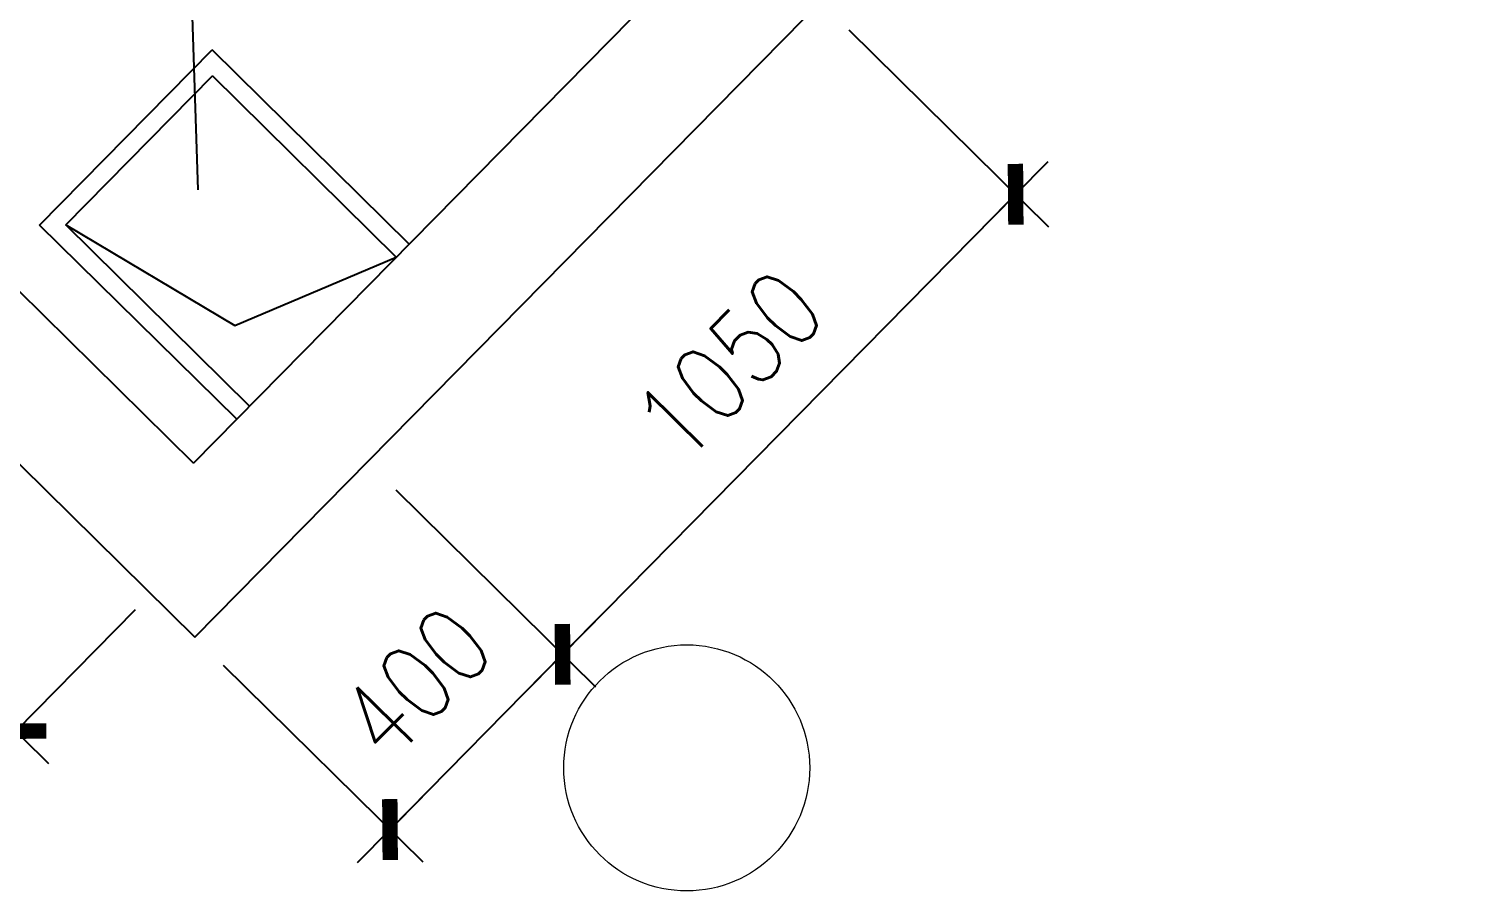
# Model space of a CAD drawing. Extents: x -357449 to -117302, y 127569 to 244935.
# Drawn here: x -264293 to -259573, y 176921 to 179707 of the extents above; entities that cross this region are included whole.
import ezdxf

# ---------------------------------------------------------------- set-up
doc = ezdxf.new("R2010")
doc.units = 0
doc.header["$MEASUREMENT"] = 0
doc.layers.get('0').update_dxf_attribs({"linetype": 'CONTINUOUS'})
doc.layers.get('DEFPOINTS').update_dxf_attribs({"linetype": 'CONTINUOUS'})
for name, color, linetype in [('1', 8, 'CONTINUOUS'), ('PUB_DIM', 123, 'CONTINUOUS'), ('WALL', 1, 'CONTINUOUS'), ('WINDOWS', 4, 'CONTINUOUS')]:
    doc.layers.add(name, color=color, linetype=linetype)
doc.layers.add('AXIS', color=3, linetype='CONTINUOUS', lineweight=9)
doc.styles.add('DIM_FONT', font='SIMPLEX.shx', dxfattribs={"width": 0.8})
doc.dimstyles.get("Standard").update_dxf_attribs({"dimtxt": 375, "dimasz": 1, "dimexe": 150, "dimexo": 0, "dimgap": 200, "dimtad": 1, "dimdec": 0, "dimzin": 0, "dimdsep": 46, "dimtxsty": 'DIM_FONT', "dimblk1": '_DIMX', "dimblk2": '_DIMX', "dimsah": 1, "dimcen": 200, "dimclrd": 256, "dimclre": 256, "dimclrt": 4, "dimadec": 0, "dimazin": 0, "dimtfac": 1, "dimtdec": 0, "dimtix": 1, "dimtmove": 2, "dimatfit": 3, "dimldrblk": '_DIMX', "dimfxl": 0, "dimtolj": 1, "dimtzin": 0, "dimarcsym": 0})

# ---------------------------------------------------------------- blocks, each defined once
blk = doc.blocks.new('_DIMX')
blk.add_line((-150, 0), (150, 0))
at = {"const_width": 50}
blk.add_lwpolyline([(-70, -70), (70, 70)], dxfattribs=at)
blk = doc.blocks.new('*D428')
at = {"linetype": 'ByBlock'}
for p, q in [((-287069.5, 127533.3), (-286420.1, 126893.3)), ((-286527.6, 126997.9), (-288000.2, 125503.5)), ((-288543.5, 126037.5), (-287894, 125397.5))]:
    blk.add_line(p, q, dxfattribs=at)
at = {"layer": 'DEFPOINTS', "color": 0, "linetype": 'ByBlock'}
for p in [(-287069.5, 127533.3), (-288543.5, 126037.5), (-288000.9, 125502.8)]:
    blk.add_point(p, dxfattribs=at)
at = {"linetype": 'ByBlock'}
for p, rotation in [((-286526.9, 126998.6), 45.42128490337973), ((-288000.9, 125502.8), 225.4212849033797)]:
    blk.add_blockref('_DIMX', p, dxfattribs=dict(at, rotation=rotation))
at = {"color": 4, "linetype": 'ByBlock', "insert": (-287459.8, 126443.7), "char_height": 250, "attachment_point": 5, "rotation": 45.4213, "style": 'DIM_FONT'}
blk.add_mtext('\\A1;1050', dxfattribs=at)
blk = doc.blocks.new('*D429')
at = {"linetype": 'ByBlock'}
for p, q in [((-291385.8, 127612.4), (-291879.6, 127111.3)), ((-291773.6, 127217.4), (-289780.6, 125253.5)), ((-289391.4, 125647), (-289885.2, 125146))]:
    blk.add_line(p, q, dxfattribs=at)
at = {"layer": 'DEFPOINTS', "color": 0, "linetype": 'ByBlock'}
for p in [(-291385.8, 127612.4), (-289391.4, 125647), (-289779.9, 125252.8)]:
    blk.add_point(p, dxfattribs=at)
at = {"linetype": 'ByBlock'}
for p, rotation in [((-291774.3, 127218.1), 135.4212849032881), ((-289779.9, 125252.8), 315.4212849032882)]:
    blk.add_blockref('_DIMX', p, dxfattribs=dict(at, rotation=rotation))
at = {"color": 4, "linetype": 'ByBlock', "insert": (-290584.1, 126431.3), "char_height": 250, "attachment_point": 5, "rotation": 315.4213, "style": 'DIM_FONT'}
blk.add_mtext('\\A1;1400', dxfattribs=at)
blk = doc.blocks.new('*D1199')
at = {"linetype": 'ByBlock'}
for p, q in [((-263100, 178208.9), (-262450.5, 177568.9)), ((-262557.3, 177674.2), (-263118.9, 177104.4)), ((-262556.6, 177674.9), (-262555.9, 177675.6)), ((-263661.5, 177639), (-263012, 176999.1)), ((-263119.6, 177103.6), (-263120.3, 177102.9))]:
    blk.add_line(p, q, dxfattribs=at)
at = {"layer": 'DEFPOINTS', "color": 0, "linetype": 'ByBlock'}
for p in [(-263100, 178208.9), (-263661.5, 177639), (-263118.9, 177104.4)]:
    blk.add_point(p, dxfattribs=at)
at = {"linetype": 'ByBlock'}
for p, rotation in [((-262557.3, 177674.2), 225.421284903381), ((-263118.9, 177104.4), 45.421284903381)]:
    blk.add_blockref('_DIMX', p, dxfattribs=dict(at, rotation=rotation))
at = {"color": 4, "linetype": 'ByBlock', "insert": (-263034, 177582.3), "char_height": 250, "attachment_point": 5, "rotation": 45.4213, "style": 'DIM_FONT'}
blk.add_mtext('\\A1;400', dxfattribs=at)

msp = doc.modelspace()

# ---------------------------------------------------------------- linework, layer by layer
at = {"layer": '1'}
for p, q in [((-264258.84, 179070.06), (-263697.33, 179639.89)), ((-263056.27, 179008.19), (-263697.33, 179639.89)), ((-264173.99, 179070.68), (-263696.7, 179555.04)), ((-263098.38, 178965.45), (-263696.7, 179555.04)), ((-263617.78, 178438.36), (-264258.84, 179070.06)), ((-263575.67, 178481.1), (-264173.99, 179070.68))]:
    msp.add_line(p, q, dxfattribs=at)
msp.add_lwpolyline([(-264173.99, 179070.68), (-263624.05, 178743.36), (-263098.38, 178965.45)], dxfattribs=at)
at = {"layer": 'AXIS'}
msp.add_circle((-262153.55, 177305.06), 400, dxfattribs=at)
at = {"layer": 'PUB_DIM', "linetype": 'Continuous'}
msp.add_line((-263742.56, 179184.52), (-263869.16, 183032.72), dxfattribs=at)
at = {"layer": 'WALL'}
for p, q in [((-263758.16, 178295.9), (-259972.68, 182137.46)), ((-263754, 177730.23), (-259572.68, 181973.5)), ((-263758.16, 178295.9), (-264327.99, 178857.41)), ((-264608.74, 178572.5), (-263754, 177730.23))]:
    msp.add_line(p, q, dxfattribs=at)

# ---------------------------------------------------------------- dimensions: what is measured, and where the dimension line sits
at = {"layer": 'WINDOWS'}
for p1, p2, distance, picture, middle in [((-265942.32, 179783.74), (-263947.88, 177818.42), -553.48, '*D429', (-265140.56, 178602.73)), ((-261626.02, 179704.64), (-263099.95, 178208.87), 761.78, '*D428', (-262016.26, 178615.09))]:
    dim = msp.add_aligned_dim(p1=p1, p2=p2, distance=distance, dimstyle='Standard', override={"dimtxt": 250, "dimgap": 150, "dimlfac": 0.5, "dimblk": '_DIMX'}, dxfattribs=at)
    dim.commit()
    dim.dimension.update_dxf_attribs({"geometry": picture, "text_midpoint": middle, "insert": (25443.52, 52171.39)})
dim = msp.add_aligned_dim(p1=(-263099.95, 178208.87), p2=(-263661.46, 177639.04), distance=761.78, dimstyle='Standard', override={"dimtxt": 250, "dimgap": 150, "dimlfac": 0.5, "dimblk": '_DIMX'}, dxfattribs=at)
dim.commit()
dim.dimension.update_dxf_attribs({"geometry": '*D1199', "text_midpoint": (-263033.98, 177582.29)})

doc.saveas('drawing.dxf')
